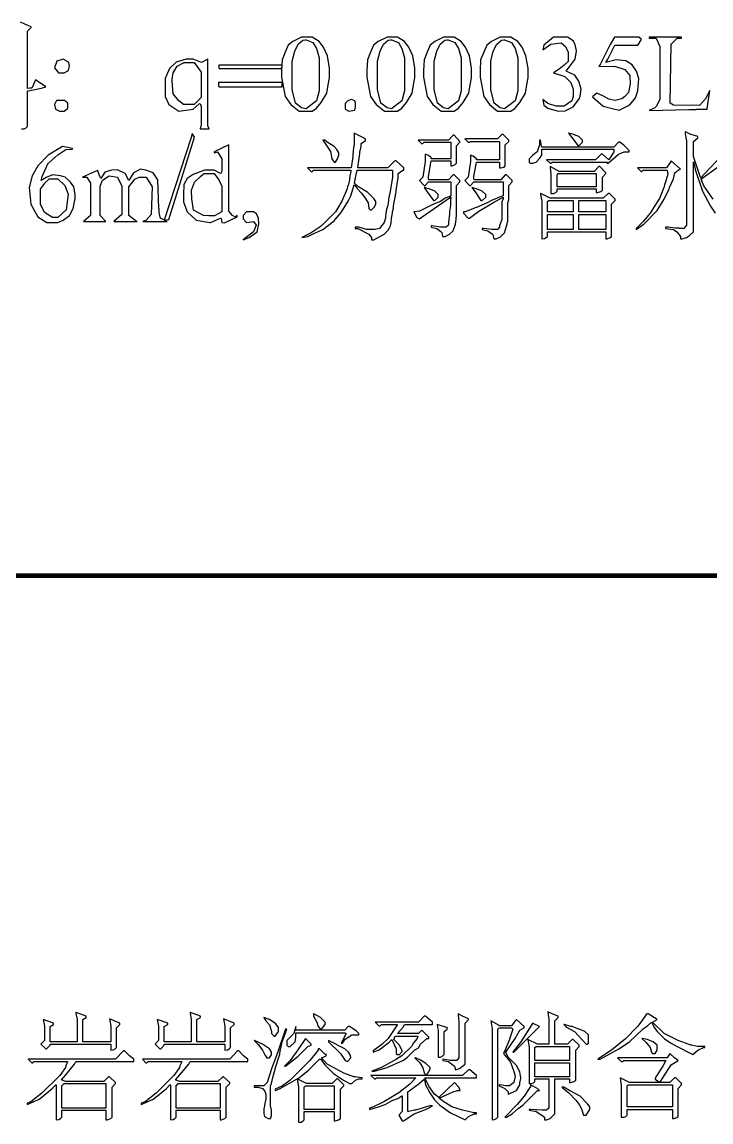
# Model space of a CAD drawing. Extents: x 94 to 452, y -72 to 1042.
# Drawn here: x 414.91 to 436.61, y 41.96 to 76.61 of the extents above; entities that cross this region are included whole.
import ezdxf

# ---------------------------------------------------------------- set-up
doc = ezdxf.new("R2010")
doc.units = 0
doc.header["$MEASUREMENT"] = 0
doc.layers.add('TREE_LAYER', color=7, linetype='Continuous')

msp = doc.modelspace()

# ---------------------------------------------------------------- linework, layer by layer
at = {"layer": 'TREE_LAYER', "elevation": 1017}
for points in [[(414.894738, 73.251212), (414.977091, 73.251212), (415.045719, 73.278663), (415.086895, 73.319839), (415.086895, 74.431604), (415.100621, 74.44533), (415.526111, 74.527683), (415.663366, 74.568859), (415.333954, 74.788467), (415.22415, 74.527683), (415.141797, 74.527683), (415.086895, 74.513957), (415.086895, 74.513957), (415.086895, 76.325722), (415.196699, 76.435526), (415.196699, 76.462977), (415.004542, 76.54533), (414.867287, 76.613957)], [(424.045879, 76.133565), (423.716467, 76.133565), (423.441958, 75.99631), (423.290977, 75.886506), (423.194899, 75.666898), (423.09882, 75.419839), (423.085095, 75.090428), (423.085095, 74.87082), (423.194899, 74.266898), (423.37333, 74.019839), (423.634114, 73.800232), (424.045879, 73.800232), (424.045879, 73.800232), (424.183134, 73.89631), (424.334114, 74.074741), (424.512546, 74.376702), (424.553722, 74.637486), (424.594899, 74.857094), (424.594899, 74.966898), (424.594899, 75.159055), (424.526271, 75.543369), (424.402742, 75.817879), (424.265487, 75.99631), (424.045879, 76.133565), (424.045879, 76.133565)], [(423.826271, 76.051212), (423.853722, 76.051212), (424.07333, 75.968859), (424.183134, 75.776702), (424.265487, 75.488467), (424.265487, 74.44533), (424.183134, 74.129643), (423.853722, 73.882584), (423.716467, 73.910035), (423.524311, 74.061016), (423.414507, 74.486506), (423.414507, 75.378663), (423.49686, 75.694349), (423.606663, 75.913957), (423.757644, 76.037486), (423.826271, 76.051212), (423.826271, 76.051212)], [(426.734195, 76.133565), (426.404783, 76.133565), (426.130273, 75.99631), (425.979293, 75.886506), (425.883214, 75.666898), (425.787136, 75.419839), (425.77341, 75.090428), (425.77341, 74.87082), (425.883214, 74.266898), (426.061646, 74.019839), (426.32243, 73.800232), (426.734195, 73.800232), (426.734195, 73.800232), (426.87145, 73.89631), (427.02243, 74.074741), (427.200861, 74.376702), (427.242038, 74.637486), (427.283214, 74.857094), (427.283214, 74.966898), (427.283214, 75.159055), (427.214587, 75.543369), (427.091057, 75.817879), (426.953802, 75.99631), (426.734195, 76.133565), (426.734195, 76.133565)], [(426.514587, 76.051212), (426.542038, 76.051212), (426.761646, 75.968859), (426.87145, 75.776702), (426.953802, 75.488467), (426.953802, 74.44533), (426.87145, 74.129643), (426.542038, 73.882584), (426.404783, 73.910035), (426.212626, 74.061016), (426.102822, 74.486506), (426.102822, 75.378663), (426.185175, 75.694349), (426.294979, 75.913957), (426.445959, 76.037486), (426.514587, 76.051212), (426.514587, 76.051212)], [(428.517568, 76.133565), (428.188156, 76.133565), (427.913646, 75.99631), (427.762666, 75.886506), (427.666588, 75.666898), (427.570509, 75.419839), (427.556784, 75.090428), (427.556784, 74.87082), (427.666588, 74.266898), (427.845019, 74.019839), (428.105803, 73.800232), (428.517568, 73.800232), (428.517568, 73.800232), (428.654823, 73.89631), (428.805803, 74.074741), (428.984235, 74.376702), (429.025411, 74.637486), (429.066588, 74.857094), (429.066588, 74.966898), (429.066588, 75.159055), (428.99796, 75.543369), (428.874431, 75.817879), (428.737176, 75.99631), (428.517568, 76.133565), (428.517568, 76.133565)], [(428.29796, 76.051212), (428.325411, 76.051212), (428.545019, 75.968859), (428.654823, 75.776702), (428.737176, 75.488467), (428.737176, 74.44533), (428.654823, 74.129643), (428.325411, 73.882584), (428.188156, 73.910035), (427.995999, 74.061016), (427.886195, 74.486506), (427.886195, 75.378663), (427.968548, 75.694349), (428.078352, 75.913957), (428.229333, 76.037486), (428.29796, 76.051212), (428.29796, 76.051212)], [(430.300941, 76.133565), (429.97153, 76.133565), (429.69702, 75.99631), (429.546039, 75.886506), (429.449961, 75.666898), (429.353883, 75.419839), (429.340157, 75.090428), (429.340157, 74.87082), (429.449961, 74.266898), (429.628392, 74.019839), (429.889177, 73.800232), (430.300941, 73.800232), (430.300941, 73.800232), (430.438196, 73.89631), (430.589177, 74.074741), (430.767608, 74.376702), (430.808785, 74.637486), (430.849961, 74.857094), (430.849961, 74.966898), (430.849961, 75.159055), (430.781334, 75.543369), (430.657804, 75.817879), (430.520549, 75.99631), (430.300941, 76.133565), (430.300941, 76.133565)], [(430.081334, 76.051212), (430.108785, 76.051212), (430.328392, 75.968859), (430.438196, 75.776702), (430.520549, 75.488467), (430.520549, 74.44533), (430.438196, 74.129643), (430.108785, 73.882584), (429.97153, 73.910035), (429.779373, 74.061016), (429.669569, 74.486506), (429.669569, 75.378663), (429.751922, 75.694349), (429.861726, 75.913957), (430.012706, 76.037486), (430.081334, 76.051212), (430.081334, 76.051212)], [(432.084315, 76.133565), (431.645099, 76.133565), (431.343138, 75.886506), (431.315687, 75.735526), (431.562746, 75.913957), (431.892158, 75.955133), (432.029413, 75.84533), (432.111766, 75.666898), (432.111766, 75.364937), (431.988236, 75.255133), (431.823531, 75.131604), (431.645099, 75.008075), (432.001962, 74.898271), (432.194119, 74.706114), (432.262746, 74.500232), (432.262746, 74.266898), (432.22157, 74.129643), (431.988236, 73.964937), (431.727452, 73.964937), (431.466668, 74.04729), (431.315687, 74.17082), (431.343138, 73.992388), (431.466668, 73.89631), (431.79608, 73.800232), (432.015687, 73.813957), (432.262746, 73.937486), (432.37255, 74.074741), (432.454903, 74.198271), (432.482354, 74.280624), (432.523531, 74.500232), (432.441178, 74.74729), (432.317648, 74.939447), (432.043138, 75.062977), (432.331374, 75.44729), (432.37255, 75.708075), (432.331374, 75.900232), (432.262746, 76.023761), (432.084315, 76.133565), (432.084315, 76.133565)], [(434.334355, 76.133565), (433.565727, 76.133565), (433.428473, 75.900232), (433.126512, 75.29631), (433.07161, 75.213957), (433.565727, 75.227683), (433.895139, 75.117879), (434.04612, 74.925722), (434.059845, 74.664937), (434.004943, 74.390428), (433.895139, 74.266898), (433.799061, 74.198271), (433.593178, 74.143369), (433.387296, 74.184545), (433.22259, 74.280624), (433.016708, 74.376702), (432.879453, 74.253173), (433.208865, 73.964937), (433.538276, 73.882584), (433.716708, 73.841408), (434.04612, 74.006114), (434.224551, 74.225722), (434.306904, 74.44533), (434.334355, 74.829643), (434.265727, 75.062977), (434.128473, 75.268859), (433.92259, 75.392388), (433.620629, 75.419839), (433.291218, 75.337486), (433.359845, 75.44729), (433.579453, 75.886506), (434.306904, 75.886506), (434.416708, 76.064937), (434.334355, 76.133565), (434.334355, 76.133565)], [(435.678513, 76.133565), (434.662826, 76.133565), (434.662826, 76.106114), (434.882434, 76.106114), (434.992238, 75.84533), (434.992238, 74.17082), (434.882434, 73.951212), (434.841258, 73.910035), (434.662826, 73.827683), (435.911846, 73.855133), (435.925571, 73.855133), (436.145179, 73.855133), (436.145179, 73.868859), (436.378513, 73.868859), (436.378513, 73.868859), (436.488317, 73.868859), (436.488317, 73.882584), (436.570669, 74.459055), (436.433415, 74.198271), (436.241258, 73.978663), (435.431454, 73.992388), (435.32165, 74.061016), (435.349101, 75.913957), (435.541258, 76.106114), (435.678513, 76.106114), (435.678513, 76.133565), (435.678513, 76.133565)], [(416.211445, 75.44729), (416.005563, 75.378663), (415.936935, 75.172781), (416.060465, 75.008075), (416.238896, 75.008075), (416.376151, 75.090428), (416.403602, 75.241408), (416.376151, 75.351212), (416.211445, 75.44729), (416.211445, 75.44729)], [(420.300701, 75.44729), (420.27325, 75.44729), (420.081093, 75.44729), (419.765407, 75.351212), (419.559524, 75.14533), (419.42227, 74.829643), (419.42227, 74.266898), (419.532074, 74.019839), (419.84776, 73.800232), (420.300701, 73.868859), (420.492858, 74.033565), (420.520309, 74.04729), (420.54776, 73.951212), (420.54776, 73.388467), (420.520309, 73.251212), (420.808544, 73.251212), (420.767368, 73.34729), (420.767368, 75.44729), (420.561485, 75.337486), (420.300701, 75.44729), (420.300701, 75.44729)], [(419.99874, 75.323761), (419.99874, 75.337486), (420.328152, 75.337486), (420.54776, 75.035526), (420.54776, 74.239447), (420.328152, 74.019839), (419.99874, 74.019839), (419.84776, 74.129643), (419.669328, 74.349251), (419.641877, 74.761016), (419.641877, 74.761016), (419.641877, 74.802192), (419.669328, 75.008075), (419.792858, 75.227683), (419.99874, 75.323761), (419.99874, 75.323761)], [(423.099761, 75.255133), (421.12329, 75.255133), (421.095839, 75.227683), (421.12329, 75.14533), (423.07231, 75.14533), (423.099761, 75.186506), (423.099761, 75.255133), (423.099761, 75.255133)], [(423.099761, 74.706114), (421.095839, 74.706114), (421.095839, 74.59631), (421.12329, 74.568859), (423.099761, 74.568859), (423.099761, 74.706114), (423.099761, 74.706114)], [(425.390037, 74.129643), (425.280233, 74.17082), (425.170429, 74.129643), (425.088076, 74.04729), (425.088076, 73.868859), (425.19788, 73.800232), (425.390037, 73.841408), (425.417488, 73.937486), (425.417488, 73.951212), (425.417488, 74.061016), (425.390037, 74.129643), (425.390037, 74.129643)], [(416.252622, 74.143369), (415.991837, 74.143369), (415.936935, 74.019839), (415.964386, 73.868859), (416.087916, 73.800232), (416.238896, 73.800232), (416.3487, 73.89631), (416.3487, 74.061016), (416.252622, 74.143369), (416.252622, 74.143369)], [(435.806663, 73.155133), (435.792937, 73.155133), (435.792937, 73.086506), (435.834114, 72.866898), (435.834114, 70.217879), (435.751761, 70.108075), (435.600781, 70.108075), (435.600781, 70.1218), (435.490977, 70.1218), (435.490977, 70.1218), (435.326271, 70.135526), (435.271369, 70.149251), (435.17529, 70.149251), (435.17529, 70.108075), (435.422349, 70.080624), (435.532153, 69.998271), (435.641957, 69.861016), (435.641957, 69.861016), (435.641957, 69.778663), (435.696859, 69.778663), (435.834114, 69.819839), (435.930192, 69.888467), (436.053722, 69.998271), (436.053722, 72.208075), (436.053722, 72.208075), (436.081173, 72.139447), (436.122349, 71.933565), (436.341957, 71.288467), (436.589016, 70.808075), (436.739996, 70.588467)], [(436.932153, 72.386506), (436.410585, 71.837486), (436.287055, 71.700232), (436.27333, 71.713957), (436.053722, 72.372781), (436.053722, 72.853173), (436.190977, 72.962977), (436.190977, 72.962977), (436.190977, 73.004153), (435.985094, 73.072781), (435.971369, 73.072781), (435.806663, 73.155133), (435.806663, 73.155133)], [(420.274328, 73.086506), (420.233151, 72.976702), (419.382171, 70.368859), (419.533151, 70.39631), (420.342955, 72.990428), (420.274328, 73.100232), (420.274328, 73.086506)], [(425.370887, 73.113957), (425.370887, 73.113957), (425.370887, 72.729643), (425.357162, 72.729643), (425.343436, 72.551212), (425.329711, 72.413957), (425.329711, 72.372781), (425.274809, 72.015918), (423.90226, 72.015918), (424.012064, 71.906114), (424.05324, 71.906114), (424.080691, 71.94729), (425.261083, 71.94729), (425.261083, 71.933565), (425.261083, 71.933565), (425.261083, 71.892388), (425.233633, 71.768859), (425.233633, 71.741408), (425.219907, 71.672781), (425.219907, 71.64533), (425.178731, 71.466898), (425.165005, 71.439447), (425.15128, 71.357094), (424.986574, 70.972781), (424.849319, 70.739447), (424.780691, 70.629643), (424.32775, 70.176702), (424.012064, 69.97082), (423.723829, 69.819839), (423.915985, 69.861016), (424.080691, 69.943369), (424.382652, 70.080624), (424.739515, 70.355133), (424.766966, 70.39631), (424.959123, 70.615918), (425.178731, 70.972781), (425.261083, 71.137486), (425.370887, 71.480624), (425.398338, 71.466898), (425.466966, 71.37082), (425.590495, 71.233565), (425.700299, 71.09631), (425.810103, 70.917879), (425.837554, 70.739447), (425.878731, 70.698271), (425.919907, 70.698271), (426.00226, 70.780624), (426.057162, 70.876702), (426.057162, 70.959055), (425.988534, 71.055133), (425.796378, 71.24729), (425.508142, 71.425722), (425.384613, 71.535526), (425.439515, 71.864937), (425.45324, 71.878663), (425.45324, 71.919839), (425.466966, 71.94729), (426.565005, 71.94729), (426.578731, 71.933565), (426.578731, 71.713957), (426.496378, 71.219839), (426.482652, 71.192388), (426.455201, 71.027683), (426.455201, 71.000232), (426.42775, 70.835526), (426.386574, 70.711996), (426.372848, 70.588467), (426.359123, 70.464937), (426.359123, 70.437486), (426.317946, 70.300232), (426.166966, 70.108075), (426.029711, 70.080624), (426.00226, 70.080624), (425.755201, 70.080624), (425.521868, 70.149251), (425.398338, 70.149251), (425.398338, 70.108075), (425.480691, 70.108075), (425.837554, 69.929643), (425.919907, 69.819839), (425.919907, 69.751212), (425.988534, 69.751212), (426.317946, 69.929643), (426.441476, 70.053173), (426.496378, 70.149251), (426.510103, 70.190428), (426.537554, 70.286506), (426.55128, 70.437486), (426.578731, 70.588467), (426.578731, 70.629643), (426.606182, 70.753173), (426.606182, 70.8218), (426.688534, 71.261016), (426.688534, 71.302192), (426.757162, 71.700232), (426.757162, 71.837486), (426.908142, 71.94729), (426.935593, 71.94729), (426.935593, 72.015918), (426.688534, 72.235526), (426.647358, 72.235526), (426.42775, 72.015918), (425.480691, 72.015918), (425.480691, 72.029643), (425.549319, 72.468859), (425.549319, 72.510035), (425.590495, 72.688467), (425.590495, 72.784545), (425.72775, 72.880624), (425.72775, 72.894349), (425.72775, 72.935526), (425.370887, 73.113957), (425.370887, 73.113957)], [(424.45128, 72.894349), (424.382652, 72.894349), (424.478731, 72.757094), (424.629711, 72.537486), (424.670887, 72.304153), (424.739515, 72.194349), (424.780691, 72.194349), (424.849319, 72.304153), (424.890495, 72.413957), (424.890495, 72.49631), (424.821868, 72.592388), (424.739515, 72.688467), (424.519907, 72.825722), (424.45128, 72.894349), (424.45128, 72.894349)], [(428.524643, 73.04533), (428.483466, 73.04533), (428.346211, 72.894349), (427.385427, 72.894349), (427.495231, 72.784545), (427.536407, 72.784545), (427.577584, 72.825722), (428.414839, 72.825722), (428.414839, 72.811996), (428.414839, 72.317879), (428.414839, 72.304153), (427.797192, 72.304153), (427.797192, 72.34533), (427.783466, 72.359055), (427.687388, 72.413957), (427.605035, 72.455133), (427.605035, 72.2218), (427.536407, 71.727683), (427.426603, 71.617879), (427.577584, 71.466898), (427.605035, 71.466898), (427.714839, 71.576702), (428.414839, 71.576702), (428.414839, 71.576702), (428.414839, 71.137486), (428.401113, 71.123761), (428.236407, 71.068859), (428.085427, 70.959055), (427.865819, 70.876702), (427.426603, 70.657094), (427.248172, 70.629643), (427.344251, 70.451212), (427.426603, 70.410035), (427.508956, 70.478663), (428.401113, 71.09631), (428.414839, 71.09631), (428.414839, 71.041408), (428.401113, 71.027683), (428.401113, 70.835526), (428.373662, 70.643369), (428.373662, 70.574741), (428.346211, 70.300232), (428.346211, 70.217879), (428.263858, 70.149251), (428.085427, 70.149251), (427.824643, 70.190428), (427.797192, 70.190428), (427.797192, 70.149251), (427.975623, 70.108075), (428.099152, 70.011996), (428.126603, 69.984545), (428.154054, 69.861016), (428.236407, 69.861016), (428.373662, 69.929643), (428.483466, 70.039447), (428.565819, 70.24533), (428.579545, 70.39631), (428.59327, 70.54729), (428.59327, 71.466898), (428.703074, 71.576702), (428.703074, 71.617879), (428.524643, 71.79631), (428.483466, 71.79631), (428.346211, 71.64533), (427.728564, 71.64533), (427.714839, 71.659055), (427.714839, 71.741408), (427.797192, 72.235526), (428.414839, 72.235526), (428.414839, 72.235526), (428.414839, 72.084545), (428.456015, 72.084545), (428.552094, 72.125722), (428.59327, 72.166898), (428.59327, 72.715918), (428.703074, 72.825722), (428.703074, 72.853173), (428.524643, 73.04533), (428.524643, 73.04533)], [(430.061898, 73.072781), (430.020721, 73.072781), (429.883466, 72.935526), (428.854054, 72.935526), (428.963858, 72.825722), (429.005035, 72.825722), (429.032486, 72.853173), (429.952094, 72.853173), (429.952094, 72.853173), (429.952094, 72.276702), (429.952094, 72.276702), (429.224643, 72.276702), (429.224643, 72.304153), (429.210917, 72.317879), (429.114839, 72.386506), (429.032486, 72.413957), (429.032486, 72.2218), (428.963858, 71.727683), (428.854054, 71.617879), (429.005035, 71.466898), (429.032486, 71.466898), (429.14229, 71.576702), (430.061898, 71.576702), (430.061898, 71.576702), (430.061898, 71.137486), (430.048172, 71.137486), (429.691309, 70.986506), (429.554054, 70.917879), (429.224643, 70.766898), (429.210917, 70.766898), (428.86778, 70.629643), (428.812878, 70.629643), (428.812878, 70.588467), (428.963858, 70.437486), (429.005035, 70.437486), (429.29327, 70.657094), (429.732486, 70.917879), (430.061898, 71.09631), (430.061898, 71.09631), (430.061898, 71.027683), (430.020721, 70.959055), (430.020721, 70.39631), (429.952094, 70.190428), (429.952094, 70.149251), (429.883466, 70.080624), (429.705035, 70.080624), (429.444251, 70.108075), (429.403074, 70.108075), (429.403074, 70.080624), (429.581505, 70.039447), (429.71876, 69.943369), (429.732486, 69.915918), (429.773662, 69.778663), (429.84229, 69.778663), (429.979545, 69.84729), (430.103074, 69.97082), (430.171701, 70.176702), (430.185427, 70.259055), (430.212878, 70.355133), (430.212878, 70.917879), (430.240329, 71.013957), (430.240329, 71.466898), (430.350133, 71.576702), (430.350133, 71.617879), (430.171701, 71.79631), (430.130525, 71.79631), (429.99327, 71.64533), (429.156015, 71.64533), (429.14229, 71.659055), (429.14229, 71.741408), (429.210917, 72.139447), (429.224643, 72.194349), (429.952094, 72.194349), (429.952094, 72.194349), (429.952094, 72.015918), (429.99327, 72.015918), (430.089349, 72.043369), (430.130525, 72.084545), (430.130525, 72.743369), (430.240329, 72.853173), (430.240329, 72.894349), (430.061898, 73.072781), (430.061898, 73.072781)], [(431.239182, 72.894349), (431.211731, 72.894349), (431.211731, 72.743369), (431.129378, 72.523761), (430.992123, 72.413957), (430.882319, 72.304153), (430.882319, 72.194349), (430.90977, 72.166898), (430.992123, 72.166898), (431.101927, 72.194349), (431.211731, 72.317879), (431.280359, 72.413957), (431.280359, 72.592388), (431.280359, 72.606114), (433.545065, 72.606114), (433.545065, 72.592388), (433.545065, 72.523761), (433.394084, 72.276702), (433.188202, 72.455133), (433.147025, 72.455133), (432.968594, 72.276702), (431.431339, 72.276702), (431.541143, 72.166898), (431.568594, 72.166898), (431.60977, 72.194349), (433.339182, 72.194349), (433.352908, 72.194349), (433.325457, 72.166898), (433.366633, 72.166898), (433.696045, 72.455133), (433.874476, 72.523761), (434.025457, 72.523761), (434.025457, 72.564937), (433.860751, 72.729643), (433.737221, 72.825722), (433.696045, 72.825722), (433.545065, 72.674741), (431.280359, 72.674741), (431.266633, 72.702192), (431.239182, 72.894349), (431.239182, 72.894349)], [(432.131339, 73.113957), (432.117614, 73.113957), (432.227418, 72.976702), (432.419574, 72.715918), (432.447025, 72.715918), (432.556829, 72.825722), (432.556829, 72.894349), (432.447025, 73.004153), (432.282319, 73.072781), (432.227418, 73.086506), (432.131339, 73.113957), (432.131339, 73.113957)], [(416.506033, 72.633565), (416.190346, 72.688467), (415.737405, 72.413957), (415.407994, 72.084545), (415.229562, 71.768859), (415.133484, 71.398271), (415.188386, 70.876702), (415.407994, 70.478663), (415.696229, 70.300232), (416.039366, 70.300232), (416.204072, 70.368859), (416.409954, 70.519839), (416.519758, 70.739447), (416.588386, 71.055133), (416.588386, 71.178663), (416.547209, 71.425722), (416.437405, 71.562977), (416.368778, 71.64533), (416.272699, 71.727683), (416.121719, 71.768859), (415.87466, 71.79631), (415.668778, 71.713957), (415.517797, 71.617879), (415.545248, 71.741408), (415.737405, 72.166898), (415.751131, 72.180624), (416.039366, 72.427683), (416.286425, 72.592388), (416.286425, 72.592388), (416.506033, 72.606114), (416.506033, 72.633565), (416.506033, 72.633565)], [(421.424161, 72.743369), (420.957495, 72.523761), (420.957495, 72.49631), (421.067298, 72.523761), (421.204553, 72.304153), (421.204553, 71.933565), (421.177102, 71.851212), (421.163377, 71.837486), (420.957495, 71.94729), (420.655534, 71.94729), (420.298671, 71.810035), (420.106514, 71.686506), (420.010436, 71.494349), (419.99671, 71.178663), (419.99671, 70.94533), (420.106514, 70.629643), (420.394749, 70.368859), (420.82024, 70.300232), (420.847691, 70.300232), (421.163377, 70.437486), (421.177102, 70.423761), (421.204553, 70.300232), (421.286906, 70.286506), (421.684946, 70.478663), (421.684946, 70.519839), (421.616318, 70.478663), (421.533965, 70.519839), (421.424161, 70.657094), (421.424161, 72.743369), (421.424161, 72.743369)], [(435.353722, 72.235526), (435.339996, 72.2218), (435.202741, 72.015918), (434.296859, 72.015918), (434.406663, 71.906114), (434.434114, 71.906114), (434.47529, 71.94729), (435.216467, 71.94729), (435.230192, 71.933565), (435.243918, 71.823761), (435.161565, 71.535526), (435.147839, 71.508075), (435.134114, 71.425722), (435.120388, 71.398271), (435.092937, 71.329643), (435.092937, 71.315918), (434.983134, 71.055133), (434.804702, 70.780624), (434.694898, 70.588467), (434.47529, 70.327683), (434.255683, 70.108075), (434.255683, 70.080624), (434.502741, 70.259055), (434.914506, 70.67082), (435.134114, 71.027683), (435.147839, 71.068859), (435.285094, 71.343369), (435.285094, 71.357094), (435.29882, 71.398271), (435.422349, 71.672781), (435.463526, 71.864937), (435.57333, 71.94729), (435.641957, 71.974741), (435.353722, 72.235526), (435.353722, 72.235526)], [(417.285278, 71.933565), (416.818612, 71.727683), (416.955866, 71.727683), (417.06567, 71.535526), (417.06567, 70.519839), (416.846063, 70.327683), (417.546063, 70.327683), (417.367631, 70.519839), (417.367631, 71.439447), (417.449984, 71.631604), (417.655866, 71.768859), (417.916651, 71.727683), (418.053906, 71.439447), (418.053906, 70.54729), (417.806847, 70.327683), (418.534298, 70.327683), (418.46567, 70.368859), (418.273513, 70.519839), (418.273513, 71.425722), (418.46567, 71.659055), (418.602925, 71.727683), (418.822533, 71.727683), (419.01469, 71.425722), (418.973513, 70.54729), (418.822533, 70.368859), (418.712729, 70.327683), (419.481357, 70.327683), (419.275474, 70.437486), (419.261749, 70.464937), (419.234298, 70.615918), (419.234298, 70.739447), (419.220572, 70.739447), (419.193121, 71.64533), (419.042141, 71.864937), (418.808808, 71.94729), (418.644102, 71.974741), (418.424494, 71.864937), (418.273513, 71.617879), (418.16371, 71.837486), (417.916651, 71.961016), (417.724494, 71.94729), (417.518612, 71.878663), (417.395082, 71.686506), (417.367631, 71.727683), (417.285278, 71.94729), (417.285278, 71.933565)], [(420.614357, 71.823761), (420.628083, 71.837486), (420.957495, 71.837486), (421.108475, 71.64533), (421.204553, 71.439447), (421.204553, 70.629643), (420.97122, 70.506114), (420.792789, 70.506114), (420.628083, 70.519839), (420.312397, 70.684545), (420.257495, 71.041408), (420.243769, 71.315918), (420.339848, 71.562977), (420.54573, 71.755133), (420.614357, 71.823761), (420.614357, 71.823761)], [(431.541143, 72.057094), (431.541143, 72.057094), (431.541143, 72.029643), (431.568594, 71.810035), (431.568594, 71.206114), (431.650947, 71.206114), (431.719574, 71.24729), (431.760751, 71.288467), (431.760751, 71.357094), (432.996045, 71.357094), (432.996045, 71.357094), (432.996045, 71.24729), (433.037221, 71.24729), (433.1333, 71.274741), (433.188202, 71.315918), (433.188202, 71.727683), (433.298006, 71.837486), (433.298006, 71.864937), (433.105849, 72.057094), (433.078398, 72.057094), (432.927418, 71.906114), (431.829378, 71.906114), (431.541143, 72.057094), (431.541143, 72.057094)], [(431.788202, 71.823761), (431.788202, 71.837486), (432.996045, 71.837486), (432.996045, 71.823761), (432.996045, 71.439447), (432.996045, 71.425722), (431.760751, 71.425722), (431.760751, 71.439447), (431.760751, 71.79631), (431.788202, 71.823761), (431.788202, 71.823761)], [(436.671369, 71.027683), (436.383134, 71.453173), (436.300781, 71.659055), (436.300781, 71.672781), (436.314506, 71.686506), (436.808624, 72.043369)], [(415.696229, 71.604153), (415.764856, 71.672781), (416.039366, 71.672781), (416.258974, 71.466898), (416.368778, 71.192388), (416.30015, 70.698271), (416.039366, 70.451212), (415.87466, 70.451212), (415.613876, 70.615918), (415.490346, 70.876702), (415.490346, 71.343369), (415.627601, 71.535526), (415.696229, 71.604153), (415.696229, 71.604153)], [(427.591309, 71.398271), (427.577584, 71.398271), (427.673662, 71.261016), (427.865819, 70.986506), (427.906996, 70.986506), (428.0168, 71.09631), (428.0168, 71.178663), (427.906996, 71.288467), (427.728564, 71.357094), (427.673662, 71.37082), (427.591309, 71.398271), (427.591309, 71.398271)], [(429.087388, 71.398271), (429.073662, 71.398271), (429.183466, 71.261016), (429.361898, 70.986506), (429.403074, 70.986506), (429.512878, 71.09631), (429.512878, 71.178663), (429.403074, 71.288467), (429.224643, 71.357094), (429.169741, 71.37082), (429.087388, 71.398271), (429.087388, 71.398271)], [(431.252908, 71.206114), (431.239182, 71.206114), (431.239182, 71.192388), (431.280359, 70.972781), (431.280359, 69.778663), (431.362712, 69.792388), (431.417614, 69.819839), (431.45879, 69.861016), (431.45879, 69.998271), (431.472516, 69.998271), (433.28428, 69.998271), (433.298006, 69.998271), (433.298006, 69.778663), (433.339182, 69.778663), (433.435261, 69.819839), (433.476437, 69.861016), (433.476437, 70.876702), (433.586241, 70.986506), (433.586241, 71.027683), (433.40781, 71.206114), (433.366633, 71.206114), (433.215653, 71.068859), (431.541143, 71.068859), (431.252908, 71.206114), (431.252908, 71.206114)], [(431.499967, 70.986506), (431.499967, 70.986506), (432.268594, 70.986506), (432.268594, 70.986506), (432.268594, 70.629643), (432.268594, 70.629643), (431.472516, 70.629643), (431.45879, 70.629643), (431.45879, 70.959055), (431.499967, 70.986506), (431.499967, 70.986506)], [(432.447025, 70.986506), (432.460751, 70.986506), (433.28428, 70.986506), (433.298006, 70.986506), (433.298006, 70.629643), (433.28428, 70.629643), (432.460751, 70.629643), (432.447025, 70.629643), (432.447025, 70.986506), (432.447025, 70.986506)], [(422.203407, 70.629643), (421.983799, 70.629643), (421.873995, 70.519839), (421.873995, 70.410035), (421.983799, 70.300232), (422.203407, 70.327683), (422.28576, 70.217879), (422.203407, 69.998271), (421.873995, 69.751212), (422.066152, 69.819839), (422.313211, 69.998271), (422.368113, 70.259055), (422.354387, 70.437486), (422.299485, 70.574741), (422.203407, 70.629643), (422.203407, 70.629643)], [(431.45879, 70.54729), (431.472516, 70.54729), (432.268594, 70.54729), (432.268594, 70.54729), (432.268594, 70.080624), (432.268594, 70.080624), (431.472516, 70.080624), (431.45879, 70.080624), (431.45879, 70.54729), (431.45879, 70.54729)], [(432.447025, 70.54729), (432.460751, 70.54729), (433.28428, 70.54729), (433.298006, 70.54729), (433.298006, 70.080624), (433.28428, 70.080624), (432.460751, 70.080624), (432.447025, 70.080624), (432.447025, 70.54729), (432.447025, 70.54729)], [(416.619535, 45.404768), (416.605809, 45.404768), (416.605809, 45.377317), (416.646986, 45.198886), (416.646986, 44.485161), (416.63326, 44.485161), (415.809731, 44.485161), (415.796005, 44.485161), (415.796005, 44.965553), (415.905809, 45.03418), (415.905809, 45.03418), (415.905809, 45.075357), (415.576397, 45.185161), (415.617574, 44.979278), (415.617574, 44.526337), (415.50777, 44.416533), (415.65875, 44.265553), (415.686201, 44.265553), (415.796005, 44.375357), (415.796005, 44.402808), (415.809731, 44.416533), (417.703848, 44.416533), (417.703848, 44.402808), (417.703848, 44.224376), (417.786201, 44.238102), (417.841103, 44.265553), (417.88228, 44.306729), (417.88228, 44.924376), (417.992084, 45.03418), (417.992084, 45.075357), (417.813652, 45.143984), (417.662672, 45.212612), (417.703848, 44.979278), (417.703848, 44.485161), (417.703848, 44.485161), (416.825417, 44.485161), (416.825417, 44.485161), (416.825417, 45.185161), (416.935221, 45.253788), (416.935221, 45.253788), (416.935221, 45.294965), (416.619535, 45.404768), (416.619535, 45.404768)], [(420.215268, 45.404768), (420.201542, 45.404768), (420.201542, 45.377317), (420.242719, 45.198886), (420.242719, 44.485161), (420.228993, 44.485161), (419.405464, 44.485161), (419.391739, 44.485161), (419.391739, 44.965553), (419.501542, 45.03418), (419.501542, 45.03418), (419.501542, 45.075357), (419.172131, 45.185161), (419.213307, 44.979278), (419.213307, 44.526337), (419.103503, 44.416533), (419.254484, 44.265553), (419.281935, 44.265553), (419.391739, 44.375357), (419.391739, 44.402808), (419.405464, 44.416533), (421.299582, 44.416533), (421.299582, 44.402808), (421.299582, 44.224376), (421.381935, 44.238102), (421.436837, 44.265553), (421.478013, 44.306729), (421.478013, 44.924376), (421.587817, 45.03418), (421.587817, 45.075357), (421.409386, 45.143984), (421.258405, 45.212612), (421.299582, 44.979278), (421.299582, 44.485161), (421.299582, 44.485161), (420.42115, 44.485161), (420.42115, 44.485161), (420.42115, 45.185161), (420.530954, 45.253788), (420.530954, 45.253788), (420.530954, 45.294965), (420.215268, 45.404768), (420.215268, 45.404768)], [(431.469135, 45.432219), (431.469135, 45.432219), (431.469135, 45.418494), (431.496586, 45.198886), (431.496586, 44.416533), (431.496586, 44.416533), (431.139723, 44.416533), (430.837762, 44.553788), (430.878939, 44.320455), (430.878939, 43.167514), (430.947566, 43.167514), (431.016194, 43.194965), (431.05737, 43.236141), (431.05737, 43.304768), (431.071096, 43.318494), (431.496586, 43.318494), (431.496586, 43.304768), (431.496586, 42.398886), (431.427958, 42.330259), (431.276978, 42.330259), (431.276978, 42.330259), (431.125998, 42.343984), (431.071096, 42.343984), (430.933841, 42.35771), (430.920115, 42.35771), (430.878939, 42.35771), (430.878939, 42.330259), (431.098547, 42.289082), (431.276978, 42.179278), (431.359331, 42.110651), (431.359331, 42.028298), (431.427958, 42.028298), (431.537762, 42.069474), (431.688743, 42.220455), (431.688743, 43.304768), (431.688743, 43.318494), (432.155409, 43.318494), (432.155409, 43.304768), (432.155409, 43.20869), (432.196586, 43.20869), (432.292664, 43.236141), (432.347566, 43.277317), (432.347566, 44.224376), (432.45737, 44.33418), (432.45737, 44.375357), (432.265213, 44.553788), (432.237762, 44.553788), (432.086782, 44.416533), (431.688743, 44.416533), (431.688743, 44.416533), (431.688743, 45.143984), (431.798547, 45.253788), (431.798547, 45.294965), (431.60639, 45.363592), (431.469135, 45.432219), (431.469135, 45.432219)], [(422.520805, 45.253788), (422.520805, 45.253788), (422.589433, 45.143984), (422.699237, 45.020455), (422.767864, 44.814572), (422.767864, 44.745945), (422.850217, 44.663592), (422.877668, 44.663592), (422.987472, 44.814572), (422.987472, 44.924376), (422.987472, 44.938102), (422.905119, 45.047906), (422.699237, 45.185161), (422.520805, 45.253788), (422.520805, 45.253788)], [(424.099237, 45.363592), (424.085511, 45.363592), (424.085511, 45.294965), (424.195315, 45.102808), (424.236492, 44.965553), (424.305119, 44.8832), (424.346295, 44.8832), (424.456099, 45.03418), (424.456099, 45.102808), (424.305119, 45.253788), (424.099237, 45.363592), (424.099237, 45.363592)], [(427.612617, 45.294965), (427.571441, 45.294965), (427.393009, 45.102808), (426.034186, 45.102808), (426.14399, 44.993004), (426.185166, 44.993004), (426.226343, 45.03418), (426.72046, 45.03418), (426.734186, 45.03418), (426.44595, 44.594965), (426.240068, 44.402808), (425.965558, 44.196925), (425.965558, 44.155749), (426.130264, 44.224376), (426.157715, 44.238102), (426.473401, 44.471435), (426.555754, 44.553788), (426.693009, 44.265553), (426.693009, 44.114572), (426.734186, 44.087121), (426.802813, 44.087121), (426.885166, 44.1832), (426.885166, 44.196925), (426.802813, 44.375357), (426.624382, 44.553788), (426.665558, 44.663592), (426.665558, 44.663592), (427.365558, 44.663592), (427.379284, 44.663592), (427.351833, 44.594965), (427.242029, 44.45771), (427.173401, 44.33418), (426.871441, 44.045945), (426.706735, 43.936141), (426.226343, 43.675357), (425.924382, 43.565553), (426.006735, 43.565553), (426.404774, 43.675357), (426.926343, 43.90869), (427.049872, 44.004768), (427.283205, 44.238102), (427.393009, 44.293004), (427.461637, 44.416533), (427.653794, 44.594965), (427.722421, 44.594965), (427.722421, 44.636141), (427.502813, 44.855749), (427.393009, 44.745945), (426.734186, 44.745945), (426.734186, 44.745945), (426.912617, 44.951827), (426.953794, 45.03418), (427.832225, 45.03418), (427.832225, 45.102808), (427.612617, 45.294965), (427.612617, 45.294965)], [(428.642029, 45.363592), (428.642029, 45.363592), (428.642029, 45.336141), (428.66948, 45.116533), (428.66948, 43.977317), (428.600852, 43.894965), (428.39497, 43.894965), (428.161637, 43.936141), (428.161637, 43.894965), (428.340068, 43.867514), (428.449872, 43.785161), (428.532225, 43.716533), (428.559676, 43.606729), (428.683205, 43.647906), (428.779284, 43.716533), (428.861637, 43.785161), (428.861637, 45.075357), (428.971441, 45.185161), (428.971441, 45.212612), (428.779284, 45.294965), (428.642029, 45.363592), (428.642029, 45.363592)], [(430.480899, 45.185161), (430.453449, 45.15771), (430.329919, 44.993004), (429.959331, 44.993004), (429.671096, 45.143984), (429.712272, 44.896925), (429.712272, 42.028298), (429.794625, 42.042023), (429.849527, 42.069474), (429.890703, 42.110651), (429.890703, 44.8832), (429.93188, 44.924376), (430.329919, 44.924376), (430.371096, 44.8832), (430.261292, 44.567514), (430.261292, 44.553788), (430.124037, 44.238102), (430.069135, 44.114572), (430.288743, 43.840063), (430.398547, 43.551827), (430.439723, 43.400847), (430.398547, 43.20869), (430.261292, 43.098886), (430.220115, 43.098886), (430.220115, 43.098886), (430.151488, 43.098886), (429.959331, 43.126337), (429.93188, 43.126337), (429.93188, 43.098886), (430.110311, 43.016533), (430.220115, 42.906729), (430.220115, 42.838102), (430.220115, 42.838102), (430.480899, 42.947906), (430.590703, 43.126337), (430.590703, 43.194965), (430.618154, 43.332219), (430.618154, 43.35967), (430.604429, 43.414572), (430.590703, 43.538102), (430.480899, 43.743984), (430.220115, 44.004768), (430.151488, 44.155749), (430.439723, 44.594965), (430.590703, 44.855749), (430.727958, 44.924376), (430.727958, 44.965553), (430.480899, 45.185161), (430.480899, 45.185161)], [(430.988743, 45.075357), (430.988743, 45.061631), (430.961292, 45.03418), (430.618154, 44.485161), (430.371096, 44.155749), (430.398547, 44.155749), (431.20835, 44.965553), (430.988743, 45.075357), (430.988743, 45.075357)], [(434.625652, 45.363592), (434.584476, 45.363592), (434.570751, 45.349867), (434.433496, 45.143984), (434.296241, 44.965553), (433.911927, 44.581239), (433.472711, 44.224376), (433.047221, 43.936141), (433.115849, 43.936141), (433.513888, 44.155749), (433.706045, 44.265553), (434.035456, 44.485161), (434.474672, 44.896925), (434.515849, 44.924376), (434.611927, 44.993004), (434.735456, 45.102808), (434.831535, 44.924376), (434.913888, 44.814572), (435.147221, 44.581239), (435.353103, 44.443984), (435.517809, 44.347906), (436.039378, 44.087121), (436.190358, 44.224376), (436.36879, 44.306729), (436.409966, 44.306729), (436.409966, 44.33418), (436.176633, 44.33418), (435.998202, 44.375357), (435.970751, 44.375357), (435.806045, 44.443984), (435.572711, 44.526337), (435.133496, 44.745945), (434.762907, 45.102808), (434.913888, 45.185161), (434.625652, 45.363592), (434.625652, 45.363592)], [(423.248256, 44.8832), (423.20708, 44.8832), (423.20708, 44.8832), (422.987472, 44.238102), (422.987472, 44.224376), (422.78159, 43.661631), (422.767864, 43.63418), (422.630609, 43.20869), (422.520805, 43.098886), (422.218844, 43.098886), (422.218844, 43.05771), (422.342374, 43.05771), (422.479629, 43.016533), (422.561982, 42.93418), (422.589433, 42.838102), (422.589433, 42.687121), (422.548256, 42.494965), (422.548256, 42.467514), (422.520805, 42.371435), (422.520805, 42.220455), (422.548256, 42.138102), (422.65806, 42.069474), (422.740413, 42.069474), (422.767864, 42.165553), (422.767864, 42.330259), (422.740413, 42.467514), (422.740413, 43.098886), (422.767864, 43.167514), (422.809041, 43.35967), (422.877668, 43.620455), (422.877668, 43.647906), (423.028648, 44.100847), (423.028648, 44.128298), (423.097276, 44.430259), (423.097276, 44.45771), (423.248256, 44.8832), (423.248256, 44.8832)], [(423.536492, 44.965553), (423.467864, 44.745945), (423.248256, 44.526337), (423.248256, 44.375357), (423.289433, 44.33418), (423.35806, 44.33418), (423.509041, 44.485161), (423.536492, 44.622416), (423.536492, 44.773396), (423.550217, 44.773396), (425.073746, 44.773396), (425.114923, 44.745945), (424.963943, 44.443984), (425.005119, 44.443984), (425.087472, 44.567514), (425.293354, 44.704768), (425.512962, 44.704768), (425.512962, 44.745945), (425.430609, 44.828298), (425.224727, 44.965553), (425.18355, 44.965553), (425.073746, 44.855749), (423.550217, 44.855749), (423.536492, 44.855749), (423.536492, 44.965553), (423.536492, 44.965553)], [(427.983205, 45.03418), (427.983205, 45.03418), (427.983205, 45.020455), (428.010656, 44.828298), (428.010656, 44.004768), (428.093009, 44.004768), (428.161637, 44.045945), (428.202813, 44.087121), (428.202813, 44.814572), (428.298892, 44.8832), (428.312617, 44.924376), (427.983205, 45.03418), (427.983205, 45.03418)], [(431.990703, 45.03418), (431.976978, 45.03418), (432.059331, 44.951827), (432.30639, 44.814572), (432.676978, 44.416533), (432.704429, 44.416533), (432.745605, 44.443984), (432.745605, 44.704768), (432.635801, 44.814572), (432.45737, 44.8832), (432.443645, 44.8832), (432.237762, 44.965553), (432.196586, 44.965553), (431.990703, 45.03418), (431.990703, 45.03418)], [(422.23257, 44.526337), (422.218844, 44.526337), (422.342374, 44.402808), (422.479629, 44.224376), (422.561982, 44.073396), (422.616884, 43.977317), (422.630609, 43.977317), (422.699237, 43.977317), (422.767864, 44.073396), (422.767864, 44.155749), (422.699237, 44.265553), (422.479629, 44.416533), (422.23257, 44.526337), (422.23257, 44.526337)], [(423.838452, 44.594965), (423.591393, 44.238102), (423.35806, 43.894965), (423.179629, 43.716533), (423.20708, 43.716533), (423.220805, 43.730259), (423.605119, 44.032219), (423.90708, 44.33418), (424.016884, 44.375357), (424.016884, 44.416533), (423.838452, 44.594965), (423.838452, 44.594965)], [(424.565903, 44.526337), (424.565903, 44.526337), (424.565903, 44.485161), (424.936492, 44.114572), (425.087472, 43.894965), (425.156099, 43.867514), (425.265903, 43.977317), (425.252178, 44.05967), (425.197276, 44.155749), (425.073746, 44.265553), (424.565903, 44.526337), (424.565903, 44.526337)], [(434.447221, 44.594965), (434.433496, 44.594965), (434.557025, 44.471435), (434.69428, 44.306729), (434.735456, 44.155749), (434.762907, 44.114572), (434.84526, 44.114572), (434.913888, 44.224376), (434.913888, 44.375357), (434.790358, 44.485161), (434.598202, 44.553788), (434.5433, 44.567514), (434.447221, 44.594965), (434.447221, 44.594965)], [(418.143064, 44.196925), (418.101888, 44.196925), (417.854829, 43.936141), (415.109731, 43.936141), (415.219535, 43.826337), (415.246986, 43.826337), (415.288162, 43.867514), (416.345025, 43.867514), (416.345025, 43.853788), (416.290123, 43.730259), (416.276397, 43.675357), (416.097966, 43.428298), (415.535221, 42.865553), (415.192084, 42.591043), (415.068554, 42.549867), (415.068554, 42.50869), (415.425417, 42.673396), (415.480319, 42.700847), (415.864633, 43.016533), (415.974437, 43.126337), (415.988162, 43.126337), (415.988162, 42.028298), (416.070515, 42.042023), (416.125417, 42.069474), (416.166593, 42.110651), (416.166593, 42.316533), (416.166593, 42.330259), (417.552868, 42.330259), (417.552868, 42.316533), (417.552868, 42.028298), (417.594044, 42.028298), (417.703848, 42.069474), (417.745025, 42.110651), (417.745025, 43.05771), (417.854829, 43.167514), (417.854829, 43.20869), (417.662672, 43.387121), (417.635221, 43.387121), (417.48424, 43.236141), (416.276397, 43.236141), (416.152868, 43.291043), (416.290123, 43.442023), (416.564633, 43.785161), (416.605809, 43.867514), (418.431299, 43.867514), (418.431299, 43.936141), (418.294044, 44.045945), (418.143064, 44.196925), (418.143064, 44.196925)], [(421.738797, 44.196925), (421.697621, 44.196925), (421.450562, 43.936141), (418.705464, 43.936141), (418.815268, 43.826337), (418.842719, 43.826337), (418.883895, 43.867514), (419.940758, 43.867514), (419.940758, 43.853788), (419.885856, 43.730259), (419.872131, 43.675357), (419.693699, 43.428298), (419.130954, 42.865553), (418.787817, 42.591043), (418.664288, 42.549867), (418.664288, 42.50869), (419.02115, 42.673396), (419.076052, 42.700847), (419.460366, 43.016533), (419.57017, 43.126337), (419.583895, 43.126337), (419.583895, 42.028298), (419.666248, 42.042023), (419.72115, 42.069474), (419.762327, 42.110651), (419.762327, 42.316533), (419.762327, 42.330259), (421.148601, 42.330259), (421.148601, 42.316533), (421.148601, 42.028298), (421.189778, 42.028298), (421.299582, 42.069474), (421.340758, 42.110651), (421.340758, 43.05771), (421.450562, 43.167514), (421.450562, 43.20869), (421.258405, 43.387121), (421.230954, 43.387121), (421.079974, 43.236141), (419.872131, 43.236141), (419.748601, 43.291043), (419.885856, 43.442023), (420.160366, 43.785161), (420.201542, 43.867514), (422.027033, 43.867514), (422.027033, 43.936141), (421.889778, 44.045945), (421.738797, 44.196925), (421.738797, 44.196925)], [(424.277668, 44.265553), (424.236492, 44.265553), (424.236492, 44.224376), (423.975707, 43.894965), (423.344335, 43.263592), (423.111001, 43.098886), (422.877668, 42.989082), (422.877668, 42.947906), (422.891393, 42.947906), (423.042374, 43.016533), (423.550217, 43.304768), (423.563943, 43.304768), (423.577668, 43.304768), (423.618844, 43.071435), (423.618844, 41.95967), (423.701197, 41.95967), (423.756099, 41.987121), (423.797276, 42.028298), (423.797276, 42.289082), (423.797276, 42.289082), (424.744335, 42.289082), (424.744335, 42.289082), (424.744335, 42.000847), (424.785511, 42.000847), (424.88159, 42.028298), (424.936492, 42.069474), (424.936492, 42.989082), (425.046295, 43.098886), (425.046295, 43.126337), (424.854139, 43.318494), (424.826688, 43.318494), (424.675707, 43.167514), (423.865903, 43.167514), (423.577668, 43.318494), (423.591393, 43.318494), (423.934531, 43.593004), (424.277668, 43.936141), (424.318844, 43.936141), (424.442374, 43.75771), (424.716884, 43.4832), (425.03257, 43.277317), (425.224727, 43.167514), (425.293354, 43.167514), (425.416884, 43.277317), (425.512962, 43.318494), (425.622766, 43.318494), (425.622766, 43.345945), (425.45806, 43.373396), (425.403158, 43.387121), (425.361982, 43.387121), (425.046295, 43.496925), (424.703158, 43.689082), (424.524727, 43.785161), (424.346295, 43.977317), (424.48355, 44.045945), (424.497276, 44.087121), (424.456099, 44.087121), (424.277668, 44.265553), (424.277668, 44.265553)], [(431.098547, 44.33418), (431.098547, 44.33418), (432.155409, 44.33418), (432.155409, 44.33418), (432.155409, 43.90869), (432.155409, 43.894965), (431.071096, 43.894965), (431.05737, 43.90869), (431.05737, 44.306729), (431.098547, 44.33418), (431.098547, 44.33418)], [(435.311927, 44.114572), (435.229574, 43.977317), (433.664868, 43.977317), (433.774672, 43.867514), (433.815849, 43.867514), (433.857025, 43.894965), (435.188398, 43.894965), (435.188398, 43.894965), (435.092319, 43.716533), (434.872711, 43.387121), (434.84526, 43.318494), (434.84526, 43.304768), (434.955064, 43.236141), (434.982515, 43.20869), (434.982515, 43.20869), (434.035456, 43.20869), (433.747221, 43.345945), (433.774672, 43.112612), (433.774672, 42.110651), (433.870751, 42.110651), (433.925652, 42.138102), (433.966829, 42.179278), (433.966829, 42.35771), (433.966829, 42.35771), (435.380554, 42.35771), (435.39428, 42.35771), (435.39428, 42.069474), (435.435456, 42.069474), (435.531535, 42.096925), (435.572711, 42.138102), (435.572711, 43.016533), (435.682515, 43.126337), (435.682515, 43.167514), (435.504084, 43.345945), (435.462907, 43.345945), (435.311927, 43.20869), (434.996241, 43.20869), (434.996241, 43.20869), (435.092319, 43.345945), (435.353103, 43.75771), (435.572711, 43.894965), (435.462907, 43.977317), (435.311927, 44.114572), (435.311927, 44.114572)], [(427.296931, 43.977317), (427.283205, 43.977317), (427.434186, 43.826337), (427.530264, 43.661631), (427.54399, 43.63418), (427.571441, 43.496925), (427.612617, 43.455749), (427.653794, 43.455749), (427.722421, 43.538102), (427.763597, 43.63418), (427.763597, 43.675357), (427.626343, 43.798886), (427.475362, 43.894965), (427.296931, 43.977317), (427.296931, 43.977317)], [(431.05737, 43.826337), (431.071096, 43.826337), (432.155409, 43.826337), (432.155409, 43.826337), (432.155409, 43.387121), (432.155409, 43.387121), (431.071096, 43.387121), (431.05737, 43.387121), (431.05737, 43.826337), (431.05737, 43.826337)], [(429.012617, 43.606729), (428.971441, 43.606729), (428.779284, 43.428298), (425.896931, 43.428298), (426.006735, 43.318494), (426.034186, 43.318494), (426.075362, 43.345945), (427.310656, 43.345945), (427.310656, 43.345945), (427.118499, 43.153788), (426.775362, 42.879278), (426.308696, 42.591043), (425.979284, 42.440063), (425.855754, 42.398886), (425.855754, 42.35771), (426.102813, 42.426337), (426.349872, 42.50869), (426.56948, 42.632219), (426.747911, 42.700847), (426.871441, 42.7832), (426.885166, 42.7832), (426.885166, 42.289082), (426.775362, 42.179278), (426.885166, 42.000847), (426.926343, 42.000847), (427.255754, 42.220455), (427.667519, 42.371435), (427.832225, 42.467514), (427.749872, 42.467514), (427.296931, 42.330259), (427.26948, 42.330259), (427.091048, 42.289082), (427.063597, 42.289082), (427.063597, 42.906729), (427.42046, 43.167514), (427.571441, 43.304768), (427.585166, 43.291043), (427.612617, 43.126337), (427.749872, 42.879278), (427.900852, 42.65967), (428.065558, 42.494965), (428.408696, 42.247906), (428.861637, 42.028298), (428.971441, 42.138102), (429.149872, 42.220455), (429.218499, 42.220455), (429.218499, 42.247906), (429.136146, 42.247906), (428.875362, 42.316533), (428.779284, 42.330259), (428.449872, 42.440063), (428.161637, 42.618494), (428.051833, 42.714572), (428.491048, 42.906729), (428.628303, 42.947906), (428.710656, 42.947906), (428.66948, 43.05771), (428.532225, 43.20869), (428.038107, 42.728298), (427.900852, 42.838102), (427.722421, 43.085161), (427.598892, 43.345945), (427.598892, 43.345945), (429.218499, 43.345945), (429.218499, 43.428298), (429.012617, 43.606729), (429.012617, 43.606729)], [(416.235221, 43.167514), (416.235221, 43.167514), (417.552868, 43.167514), (417.552868, 43.167514), (417.552868, 42.398886), (417.552868, 42.398886), (416.166593, 42.398886), (416.166593, 42.398886), (416.166593, 43.098886), (416.235221, 43.167514), (416.235221, 43.167514)], [(419.830954, 43.167514), (419.830954, 43.167514), (421.148601, 43.167514), (421.148601, 43.167514), (421.148601, 42.398886), (421.148601, 42.398886), (419.762327, 42.398886), (419.762327, 42.398886), (419.762327, 43.098886), (419.830954, 43.167514), (419.830954, 43.167514)], [(423.824727, 43.085161), (423.838452, 43.098886), (424.744335, 43.098886), (424.744335, 43.085161), (424.744335, 42.371435), (424.744335, 42.35771), (423.797276, 42.35771), (423.797276, 42.371435), (423.797276, 43.05771), (423.824727, 43.085161), (423.824727, 43.085161)], [(430.920115, 43.126337), (430.920115, 43.126337), (430.920115, 43.05771), (430.90639, 43.043984), (430.727958, 42.769474), (430.50835, 42.50869), (430.110311, 42.110651), (430.151488, 42.110651), (430.165213, 42.110651), (430.343645, 42.220455), (430.535801, 42.385161), (430.686782, 42.494965), (431.139723, 42.947906), (431.20835, 42.947906), (431.153449, 43.002808), (431.002468, 43.085161), (430.920115, 43.126337), (430.920115, 43.126337)], [(431.976978, 43.05771), (431.90835, 43.05771), (432.127958, 42.879278), (432.347566, 42.645945), (432.45737, 42.50869), (432.525998, 42.371435), (432.594625, 42.179278), (432.676978, 42.179278), (432.786782, 42.35771), (432.786782, 42.440063), (432.718154, 42.536141), (432.484821, 42.769474), (432.155409, 42.947906), (431.976978, 43.05771), (431.976978, 43.05771)], [(433.99428, 43.126337), (433.99428, 43.126337), (435.380554, 43.126337), (435.39428, 43.126337), (435.39428, 42.440063), (435.380554, 42.440063), (433.966829, 42.440063), (433.966829, 42.440063), (433.966829, 43.098886), (433.99428, 43.126337), (433.99428, 43.126337)]]:
    msp.add_lwpolyline(points, dxfattribs=at)
at = {"layer": 'TREE_LAYER', "const_width": 0.15, "elevation": 323}
msp.add_lwpolyline([(126.22612, 59.169293), (193.895842, 59.169293), (193.895842, 59.169293), (198.665094, 59.169293), (198.665094, 59.169293), (203.318395, 59.169293), (203.318395, 59.169293), (449.22612, 59.167487)], dxfattribs=at)

doc.saveas('drawing.dxf')
